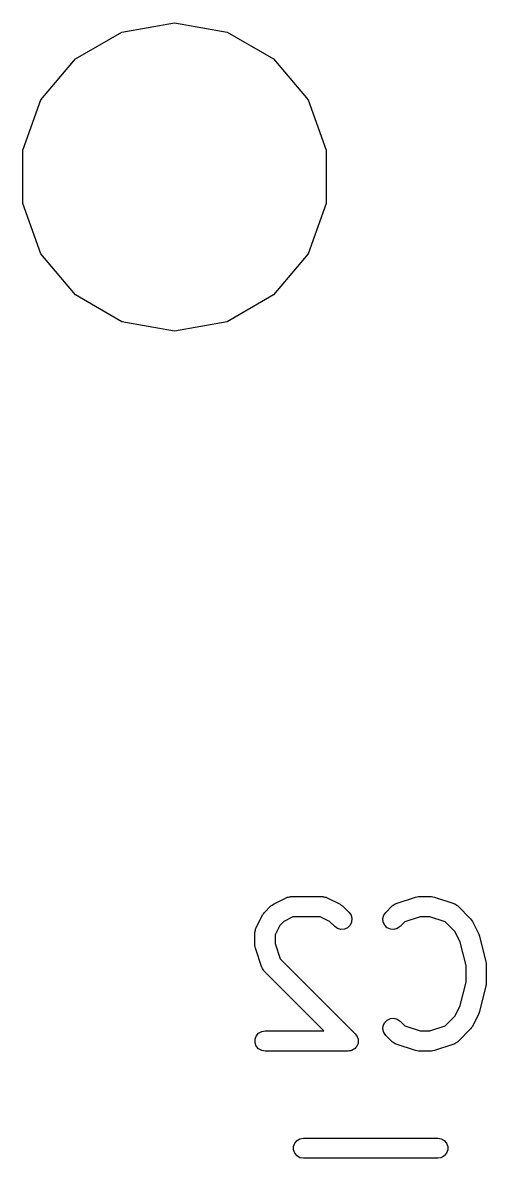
# Model space of a CAD drawing. Extents: x 17 to 274, y -105 to -6.
# Drawn here: x 137.41 to 140.86, y -24.23 to -15.77 of the extents above; entities that cross this region are included whole.
import ezdxf

# ---------------------------------------------------------------- set-up
doc = ezdxf.new("R2010")
doc.units = 0
doc.header["$MEASUREMENT"] = 0
doc.layers.add('BLACK', color=7, linetype='CONTINUOUS')

msp = doc.modelspace()

# ---------------------------------------------------------------- linework, layer by layer
at = {"layer": 'Black'}
for p, q in [((138.148, -15.8418), (138.54, -15.7726)), ((138.54, -15.7726), (138.932, -15.8418)), ((137.802, -16.0411), (138.148, -15.8418)), ((138.932, -15.8418), (139.278, -16.0411)), ((137.546, -16.3463), (137.802, -16.0411)), ((139.278, -16.0411), (139.534, -16.3463)), ((137.41, -16.7208), (137.546, -16.3463)), ((139.534, -16.3463), (139.67, -16.7208)), ((137.41, -17.1192), (137.41, -16.7208)), ((139.67, -16.7208), (139.67, -17.1192)), ((137.546, -17.4937), (137.41, -17.1192)), ((139.67, -17.1192), (139.534, -17.4937)), ((137.802, -17.7989), (137.546, -17.4937)), ((139.534, -17.4937), (139.278, -17.7989)), ((138.148, -17.9982), (137.802, -17.7989)), ((139.278, -17.7989), (138.932, -17.9982)), ((138.54, -18.0674), (138.148, -17.9982)), ((138.932, -17.9982), (138.54, -18.0674)), ((139.276, -22.3329), (139.371, -22.2853)), ((139.371, -22.2853), (139.375, -22.2841)), ((139.375, -22.2841), (139.379, -22.2819)), ((139.379, -22.2819), (139.388, -22.2804)), ((139.388, -22.2804), (139.396, -22.2779)), ((139.396, -22.2779), (139.401, -22.2781)), ((139.401, -22.2781), (139.405, -22.2774)), ((139.405, -22.2774), (139.643, -22.2774)), ((139.643, -22.2774), (139.647, -22.2781)), ((139.647, -22.2781), (139.651, -22.2779)), ((139.651, -22.2779), (139.66, -22.2804)), ((139.66, -22.2804), (139.669, -22.2819)), ((139.669, -22.2819), (139.672, -22.2841)), ((139.672, -22.2841), (139.676, -22.2853)), ((139.676, -22.2853), (139.772, -22.3329)), ((140.191, -22.3288), (140.333, -22.2812)), ((140.333, -22.2812), (140.345, -22.2795)), ((140.345, -22.2795), (140.357, -22.2774)), ((140.357, -22.2774), (140.452, -22.2774)), ((140.452, -22.2774), (140.464, -22.2795)), ((140.464, -22.2795), (140.476, -22.2812)), ((140.476, -22.2812), (140.619, -22.3288)), ((139.202, -22.4044), (139.209, -22.3946)), ((139.209, -22.3946), (139.256, -22.347)), ((139.256, -22.347), (139.266, -22.3401)), ((139.266, -22.3401), (139.276, -22.3329)), ((139.772, -22.3329), (139.781, -22.3401)), ((139.781, -22.3401), (139.791, -22.347)), ((139.791, -22.347), (139.839, -22.3946)), ((139.839, -22.3946), (139.854, -22.4159)), ((140.099, -22.4159), (140.114, -22.3946)), ((140.114, -22.3946), (140.161, -22.347)), ((140.161, -22.347), (140.165, -22.3445)), ((140.165, -22.3445), (140.168, -22.3413)), ((140.168, -22.3413), (140.175, -22.3371)), ((140.175, -22.3371), (140.183, -22.332)), ((140.183, -22.332), (140.187, -22.3309)), ((140.187, -22.3309), (140.191, -22.3288)), ((140.619, -22.3288), (140.623, -22.3309)), ((140.623, -22.3309), (140.627, -22.332)), ((140.627, -22.332), (140.634, -22.3371)), ((140.634, -22.3371), (140.642, -22.3413)), ((140.642, -22.3413), (140.645, -22.3445)), ((140.645, -22.3445), (140.648, -22.347)), ((140.648, -22.347), (140.744, -22.4422)), ((139.147, -22.5093), (139.195, -22.4141)), ((139.195, -22.4141), (139.202, -22.4044)), ((139.354, -22.4616), (139.324, -22.492)), ((139.422, -22.4274), (139.354, -22.4616)), ((139.625, -22.4274), (139.422, -22.4274)), ((139.694, -22.4616), (139.625, -22.4274)), ((139.733, -22.5007), (139.694, -22.4616)), ((139.858, -22.467), (139.847, -22.4906)), ((139.854, -22.4159), (139.86, -22.4411)), ((139.86, -22.4411), (139.858, -22.467)), ((140.092, -22.4411), (140.099, -22.4159)), ((140.094, -22.467), (140.092, -22.4411)), ((140.105, -22.4906), (140.094, -22.467)), ((140.255, -22.4656), (140.22, -22.5007)), ((140.369, -22.4274), (140.255, -22.4656)), ((140.44, -22.4274), (140.369, -22.4274)), ((140.555, -22.4656), (140.44, -22.4274)), ((140.629, -22.5397), (140.555, -22.4656)), ((140.744, -22.4422), (140.75, -22.452)), ((140.75, -22.452), (140.758, -22.4617)), ((140.758, -22.4617), (140.805, -22.5569)), ((139.139, -22.5429), (139.14, -22.5386)), ((139.139, -22.6381), (139.139, -22.5429)), ((139.14, -22.5343), (139.142, -22.5259)), ((139.14, -22.5386), (139.14, -22.5343)), ((139.142, -22.5259), (139.144, -22.5172)), ((139.144, -22.5172), (139.146, -22.5135)), ((139.146, -22.5135), (139.147, -22.5093)), ((139.324, -22.492), (139.289, -22.5606)), ((139.289, -22.5606), (139.289, -22.6259)), ((139.754, -22.5156), (139.733, -22.5007)), ((139.779, -22.5223), (139.754, -22.5156)), ((139.805, -22.5201), (139.779, -22.5223)), ((139.829, -22.5091), (139.805, -22.5201)), ((139.847, -22.4906), (139.829, -22.5091)), ((140.124, -22.5091), (140.105, -22.4906)), ((140.147, -22.5201), (140.124, -22.5091)), ((140.173, -22.5223), (140.147, -22.5201)), ((140.198, -22.5156), (140.173, -22.5223)), ((140.22, -22.5007), (140.198, -22.5156)), ((140.667, -22.6167), (140.629, -22.5397)), ((140.805, -22.5569), (140.808, -22.5648)), ((140.808, -22.5648), (140.811, -22.5723)), ((139.141, -22.6499), (139.139, -22.6381)), ((139.143, -22.6618), (139.141, -22.6499)), ((139.289, -22.6259), (139.327, -22.7404)), ((140.711, -22.7902), (140.667, -22.6167)), ((140.811, -22.5723), (140.858, -22.7628)), ((139.191, -22.8047), (139.143, -22.6618)), ((139.193, -22.8085), (139.191, -22.8047)), ((139.194, -22.8126), (139.193, -22.8085)), ((139.199, -22.8198), (139.194, -22.8126)), ((139.203, -22.8276), (139.199, -22.8198)), ((139.327, -22.7404), (139.886, -23.2993)), ((140.711, -22.9146), (140.711, -22.7902)), ((140.858, -22.7628), (140.859, -22.7719)), ((140.859, -22.7719), (140.861, -22.781)), ((140.861, -22.781), (140.861, -22.9238)), ((139.206, -22.8304), (139.203, -22.8276)), ((139.209, -22.834), (139.206, -22.8304)), ((139.652, -23.2774), (139.209, -22.834)), ((140.667, -23.0881), (140.711, -22.9146)), ((140.858, -22.942), (140.811, -23.1325)), ((140.859, -22.9328), (140.858, -22.942)), ((140.861, -22.9238), (140.859, -22.9328)), ((140.629, -23.1651), (140.667, -23.0881)), ((140.805, -23.1478), (140.758, -23.2431)), ((140.808, -23.14), (140.805, -23.1478)), ((140.811, -23.1325), (140.808, -23.14)), ((140.092, -23.2637), (140.094, -23.2377)), ((140.094, -23.2377), (140.105, -23.2141)), ((140.105, -23.2141), (140.124, -23.1957)), ((140.124, -23.1957), (140.147, -23.1847)), ((140.147, -23.1847), (140.173, -23.1824)), ((140.173, -23.1824), (140.198, -23.1892)), ((140.198, -23.1892), (140.22, -23.2041)), ((140.22, -23.2041), (140.255, -23.2392)), ((140.255, -23.2392), (140.369, -23.2774)), ((140.44, -23.2774), (140.555, -23.2392)), ((140.555, -23.2392), (140.629, -23.1651)), ((140.758, -23.2431), (140.75, -23.2527)), ((139.14, -23.3394), (139.149, -23.3149)), ((139.149, -23.3149), (139.166, -23.2949)), ((139.166, -23.2949), (139.189, -23.2819)), ((139.189, -23.2819), (139.214, -23.2774)), ((139.214, -23.2774), (139.652, -23.2774)), ((139.886, -23.2993), (139.892, -23.3074)), ((139.892, -23.3074), (139.898, -23.3149)), ((139.898, -23.3149), (139.899, -23.318)), ((139.899, -23.318), (139.901, -23.3207)), ((139.901, -23.3207), (139.904, -23.3302)), ((140.099, -23.2888), (140.092, -23.2637)), ((140.114, -23.3102), (140.099, -23.2888)), ((140.161, -23.3578), (140.114, -23.3102)), ((140.369, -23.2774), (140.44, -23.2774)), ((140.744, -23.2626), (140.648, -23.3578)), ((140.75, -23.2527), (140.744, -23.2626)), ((139.14, -23.3654), (139.14, -23.3394)), ((139.149, -23.3899), (139.14, -23.3654)), ((139.166, -23.4098), (139.149, -23.3899)), ((139.189, -23.4229), (139.166, -23.4098)), ((139.879, -23.4115), (139.876, -23.4138)), ((139.882, -23.4098), (139.879, -23.4115)), ((139.888, -23.4023), (139.882, -23.4098)), ((139.895, -23.3954), (139.888, -23.4023)), ((139.896, -23.3924), (139.895, -23.3954)), ((139.898, -23.3899), (139.896, -23.3924)), ((139.902, -23.3807), (139.898, -23.3899)), ((139.906, -23.3718), (139.902, -23.3807)), ((139.904, -23.3302), (139.907, -23.3394)), ((139.907, -23.3654), (139.906, -23.3685)), ((139.906, -23.3685), (139.906, -23.3718)), ((139.907, -23.3394), (139.907, -23.3427)), ((139.907, -23.3427), (139.908, -23.3458)), ((139.908, -23.3458), (139.907, -23.3556)), ((139.907, -23.3556), (139.907, -23.3654)), ((140.165, -23.3603), (140.161, -23.3578)), ((140.168, -23.3635), (140.165, -23.3603)), ((140.175, -23.3677), (140.168, -23.3635)), ((140.183, -23.3727), (140.175, -23.3677)), ((140.187, -23.3739), (140.183, -23.3727)), ((140.191, -23.3759), (140.187, -23.3739)), ((140.333, -23.4235), (140.191, -23.3759)), ((140.619, -23.3759), (140.476, -23.4235)), ((140.623, -23.3739), (140.619, -23.3759)), ((140.627, -23.3727), (140.623, -23.3739)), ((140.634, -23.3677), (140.627, -23.3727)), ((140.642, -23.3635), (140.634, -23.3677)), ((140.645, -23.3603), (140.642, -23.3635)), ((140.648, -23.3578), (140.645, -23.3603)), ((139.214, -23.4274), (139.189, -23.4229)), ((139.833, -23.4274), (139.214, -23.4274)), ((139.843, -23.4257), (139.833, -23.4274)), ((139.853, -23.4248), (139.843, -23.4257)), ((139.856, -23.4234), (139.853, -23.4248)), ((139.859, -23.4229), (139.856, -23.4234)), ((139.867, -23.418), (139.859, -23.4229)), ((139.876, -23.4138), (139.867, -23.418)), ((140.345, -23.4253), (140.333, -23.4235)), ((140.357, -23.4274), (140.345, -23.4253)), ((140.452, -23.4274), (140.357, -23.4274)), ((140.464, -23.4253), (140.452, -23.4274)), ((140.476, -23.4235), (140.464, -23.4253)), ((139.452, -24.0925), (139.474, -24.0795)), ((139.474, -24.0795), (139.5, -24.075)), ((139.5, -24.075), (140.5, -24.075)), ((140.5, -24.075), (140.526, -24.0795)), ((140.526, -24.0795), (140.548, -24.0925)), ((139.426, -24.137), (139.435, -24.1125)), ((139.426, -24.163), (139.426, -24.137)), ((139.435, -24.1875), (139.426, -24.163)), ((139.435, -24.1125), (139.452, -24.0925)), ((140.548, -24.0925), (140.565, -24.1125)), ((140.565, -24.1125), (140.574, -24.137)), ((140.574, -24.163), (140.565, -24.1875)), ((140.574, -24.137), (140.574, -24.163)), ((139.452, -24.2075), (139.435, -24.1875)), ((139.474, -24.2205), (139.452, -24.2075)), ((139.5, -24.225), (139.474, -24.2205)), ((140.5, -24.225), (139.5, -24.225)), ((140.526, -24.2205), (140.5, -24.225)), ((140.548, -24.2075), (140.526, -24.2205)), ((140.565, -24.1875), (140.548, -24.2075))]:
    msp.add_line(p, q, dxfattribs=at)

doc.saveas('drawing.dxf')
